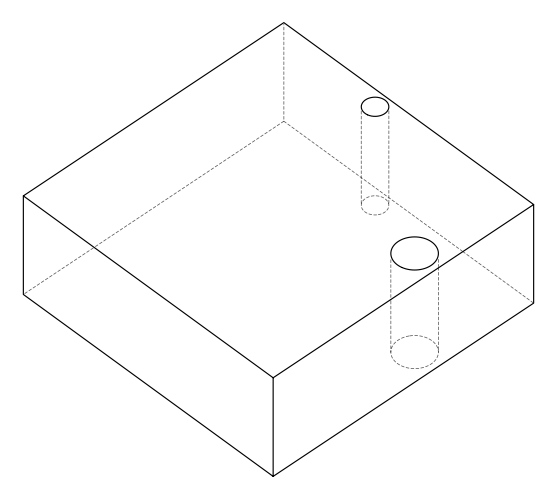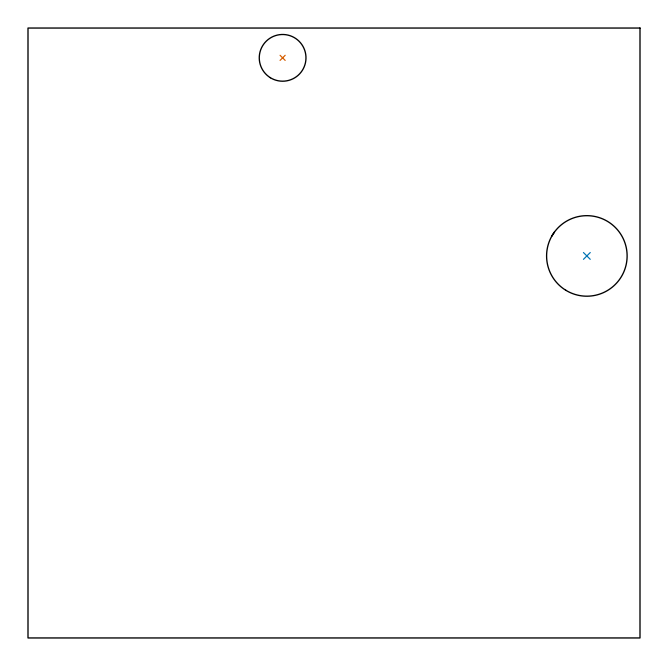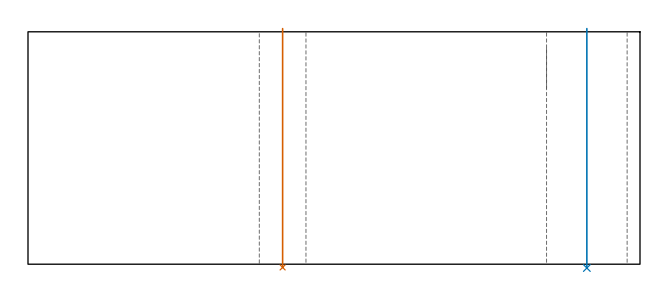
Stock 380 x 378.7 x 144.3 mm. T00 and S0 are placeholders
(PLAN: 2 operations, 1 tool changes, 1.2 min)
(1 INDEXABLE_INSERT_DRILL_THROUGH_HOLE_FROM_SOLID | STEP1HOLE | NXT0302_029 | 0.59 min | 95251 mm3)
(2 INDEXABLE_INSERT_DRILL_THROUGH_HOLE_FROM_SOLID_1 | STEP1HOLE_1 | NXT0302_038 | 0.6 min | 283242 mm3)
(TOOL NXT0302_029 | Index. Insert Drill 29mm [880-D2900L32-05] | D29 PA176 FL145 Z2)
(TOOL NXT0302_038 | Index. Insert Drill 50mm [880-D5000L50-04] | D50 PA176 FL200 Z2)
(OP 1 INDEXABLE_INSERT_DRILL_THROUGH_HOLE_FROM_SOLID)
G17 G21 G94 G90
T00 M6
G54
G17 G0 G90 X158.1 Y360.2 S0 M3
G43 Z154.3 H1
G94 G81 G98 Z-2.006 F250. R146.3
G80
M5
M2
(OP 2 INDEXABLE_INSERT_DRILL_THROUGH_HOLE_FROM_SOLID_1)
G17 G21 G94 G90
T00 M6
G54
G17 G0 G90 X347. Y237.2 S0 M3
G43 Z154.3 H1
G94 G81 G98 Z-2.373 F250. R146.3
G80
M5
M2
